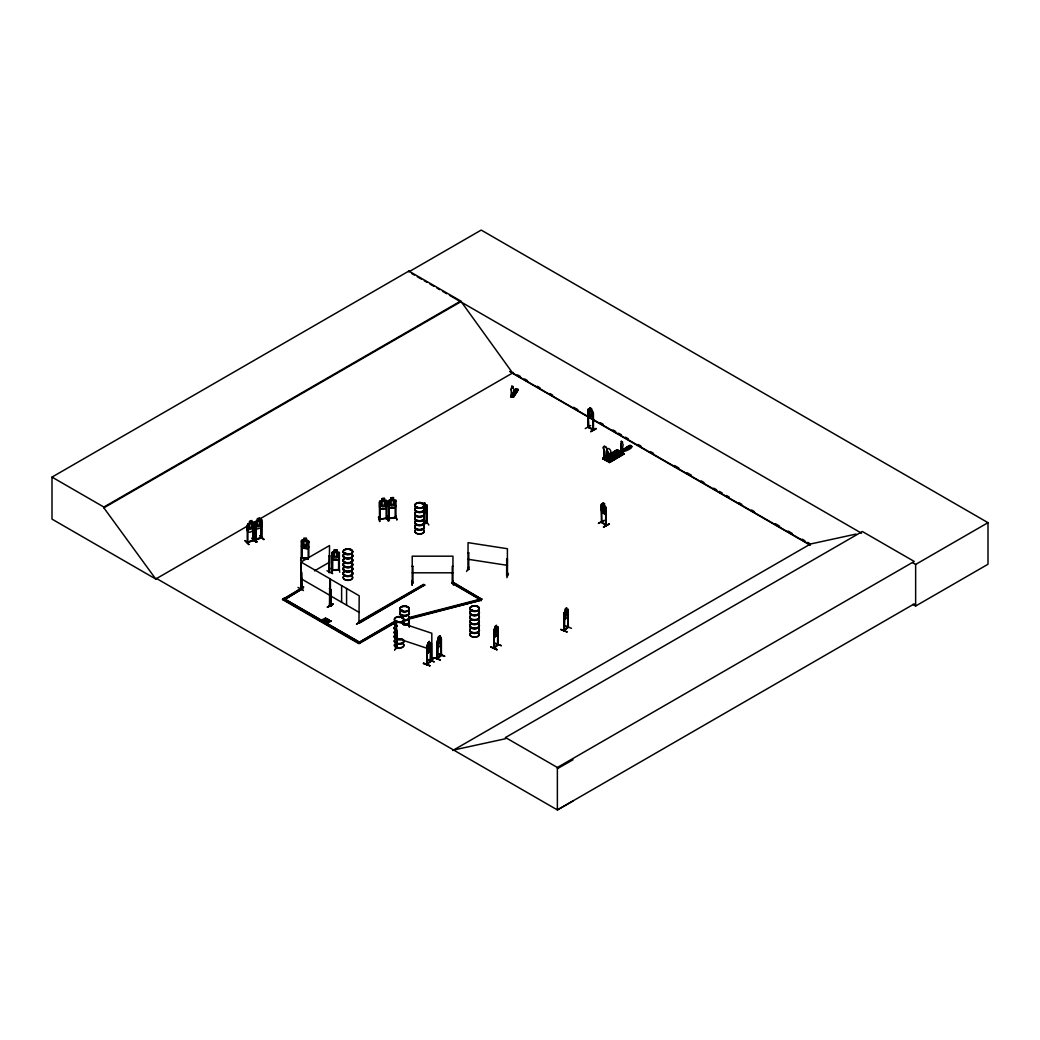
<?xml version="1.0" encoding="UTF-8"?>
<svg xmlns="http://www.w3.org/2000/svg" width="1040" height="1040" viewBox="0 0 1040 1040"><rect width="100%" height="100%" fill="white"/><g stroke="black" fill="none" stroke-linecap="round" stroke-linejoin="round"><path stroke-width="1.5" d="M396.695 647.491L397.332 648.323L396.669 631.475L396.461 648.232L397.215 648.258M431.886 659.412L431.145 659.165M431.431 659.672L431.34 643.032L431.275 659.646L432.016 659.854L431.145 659.334M605.111 457.431L604.123 457.847L603.85 449.475A2.548 1.482 59.5 0 1 603.85 446.537A2.548 1.482 59.5 0 1 606.424 447.993A2.548 1.482 59.5 0 1 606.424 450.931L606.047 458.731L603.98 457.496L604.89 456.859M604.201 457.873L603.967 449.41A2.548 1.482 59.5 0 1 603.967 446.472A2.548 1.482 59.5 0 1 606.541 447.928A2.548 1.482 59.5 0 1 606.541 450.866L606.164 458.666L603.915 456.95L603.785 458.848M609.947 460.85L610.324 453.05A2.548 1.482 59.5 0 0 610.324 450.112A2.548 1.482 59.5 0 0 607.75 448.656A2.548 1.482 59.5 0 0 607.75 451.607L608.153 459.953L609.011 459.459L608.413 461.5L608.712 459.654M622.453 451.204L622.778 445.952A1.703 0.988 59.5 0 0 622.531 443.625L622.44 441.74M513.24 395.941L513.565 390.676A1.703 1.3 33.2 0 0 513.24 388.414L513.123 386.555M604.37 457.769L604.305 456.573L604.63 459.316L605.046 457.158M608.621 459.68L607.75 459.693L608.92 459.212M621.335 441.285L621.244 442.988A1.703 0.988 59.5 0 0 621.062 444.99L621.322 450.723M630.162 445.757L620.399 451.399L620.308 450.437L621.283 449.865L621.543 450.541M512.291 395.122L511.979 395.772L512.265 395.109M511.719 395.33L512.304 395.59M441.181 642.876L440.765 645.294L437.554 648.141L437.06 646.438M567.528 617.11L568.048 614.757M567.983 614.731L567.632 617.175L564.356 619.996L563.888 612.885L568.009 609.349M427.362 663.663L426.647 663.884L431.002 660.959L426.933 664.625L427.323 646.009L428.077 642.707L429.39 641.459L429.39 643.513M431.067 660.946L430.365 661.245L430.781 644.241L431.015 660.985M437.138 658.814L441.09 654.654M498.16 644.709L497.471 645.034L497.9 628.03L498.134 644.813L494.039 648.375L494.195 631.319L494 648.414L494.429 629.798L495.066 626.431L496.509 625.248L497.068 631.28L495.118 634.647L494.429 633.62M564.59 630.552L564.616 612.261L565.253 608.907L566.683 607.711L567.255 613.743L565.305 617.11L564.616 616.083M568.36 627.237L564.226 630.877L564.226 614.198M613.522 454.181L612.482 453.414L612.105 454.415M616.72 456.547L615.667 455.962L617.084 455.897M616.707 455.598L617.227 455.832M626.314 448.188L627.432 447.98L626.483 447.954M423.345 663.572L429.975 665.782L423.553 663.065M423.54 663.351L429.936 665.756M440.375 659.828L433.966 657.683M440.362 660.127L433.94 657.748M490.685 646.815L496.86 649.727M497.055 649.545L490.659 646.854L496.86 649.779M560.807 629.642L567.281 632.034L560.846 629.317M345.124 553.072C346.502 554.281 344.565 552.877 345.254 553.033M350.948 550.121L350.311 550.381M416.793 506.844L417.729 507.169M421.928 503.984L424.827 503.022L424.827 505.076L427.167 505.271L427.011 523.185M422.513 503.841L422.409 503.88M395.98 621.335L396.5 620.659M395.928 621.049L396.981 621.127L396.253 620.75M401.284 610.636L402.025 610.376M402.025 610.207L402.74 610.753L401.908 610.181M401.778 617.721L401.739 618.254M407.55 607.529L407.459 607.334M471.315 610.272L472.576 609.973L472.056 610.376M471.731 610.259L472.693 610.493L472.056 609.908M426.413 506.636L426.439 523.315L426.322 506.493L427.063 506.506L426.322 506.493M610.324 453.05L609.843 460.928L608.374 459.615M621.088 450.632C622.232 449.098 621.166 453.635 621.582 450.424L620.932 450.164M621.595 450.203L621.309 450.736M297.999 587.418L303.472 590.551M247.871 542.477L247.923 525.798L247.195 525.863L247.26 542.646L253.11 539.864L253.877 540.449L253.799 522.613L248.053 523.783C246.038 527.826 246.675 535.886 253.175 530.387L253.916 522.6L253.084 522.171M261.768 537.251L260.91 537.316L261.534 537.082M261.82 525.46L261.079 527.748L255.944 529.412L255.307 527.631M261.079 527.748L261.781 525.421M607.971 459.472L610.831 461.383L610.61 460.187L609.141 461.916L606.632 459.628L606.931 461.149M601.393 509.782L601.822 512.2L605.644 514.774L606.151 513.071M605.644 514.774L606.203 513.123M592.683 419.588L593.229 417.859M426.283 512.889L427.063 510.731M427.167 510.77L426.361 512.98L423.592 513.552M308.841 546.858L307.983 548.834L302.224 548.132L301.561 545.961M301.561 540.514L301.496 558.402L301.483 540.475L303.992 540.098L302.77 540.696L302.77 544.518L303.992 546.299L306.28 546.585L307.515 545.103L306.384 538.291L303.914 538.044L303.992 548.353M306.371 540.384L308.841 541.359L308.815 557.765M308.737 541.424L307.97 540.54M302.237 541.671L301.509 541.736L302.237 541.671L302.263 558.025M302.263 555.776L300.599 560.339M300.651 560.43L302.211 556.036L300.651 560.092M302.198 557.882L301.509 557.583M308.191 542.412L308.867 542.503L308.191 542.412L308.204 559.247M245.219 540.644L249.015 544.479M253.123 538.005L257.01 541.866L253.097 538.031M386.126 508.573L386.958 500.929L386.087 500.279L380.315 500.799L379.548 501.657L379.548 507.143L380.302 509.106L386.126 508.573L380.354 508.989L379.613 507.078M388.557 506.324L389.324 508.287L395.135 507.767L395.98 505.648M324.792 621.075L325.351 619.372L327.652 619.086L325.351 619.372M327.873 622.843L329.368 620.074L328.393 621.504L326.053 621.452L328.393 621.153M328.302 623.103L328.926 621.114L331.149 621.101L328.861 621.751M327.652 619.424L325.429 619.437L325.429 617.799L324.363 620.828M328.393 621.504L328.939 619.827M338.585 553.436L339.287 553.566L338.585 553.436L338.611 570.258L338.572 569.426L339.326 570.219L339.378 552.305L332.683 551.915L331.89 552.734L332.657 560.222L338.52 559.923L339.378 557.843M426.595 646.633L427.141 645.502L426.66 664.534L431.067 660.335L430.365 660.647M494.26 629.291L493.701 630.422L494.182 629.265M325.429 619.437L325.858 618.046M468.741 552.851L468 552.89L468.741 552.851L468.715 569.465M466.583 571.506L468.871 566.982M468 569.53L468.052 568.737L468.819 569.491L467.935 569.543L468.065 542.646L507.416 548.73L507.338 575.653L507.416 558.831L506.688 558.883L506.662 575.549L507.325 575.627M507.403 575.445L506.727 575.328M506.61 575.068L507.494 574.873M506.896 577.707L508.43 573.417M621.257 441.324L622.427 441.987M585.247 428.571L590.681 425.555M607.672 459.719L608.348 459.81M387.738 516.373L388.986 520.78L387.816 516.074M301.21 572L301.912 589.082L301.119 588.9L301.171 562.146L329.979 578.773L329.979 604.903M301.353 588.12L300.664 588.341L301.925 588.445L282.542 599.56L301.6 588.042L302.653 588.64L286.026 598.754M331.357 568.243L332.072 572.689L331.422 567.944M329.42 605.215L330.746 605.696L329.706 605.111M330.161 588.77L329.485 588.601L330.161 588.77L330.135 605.982L330.954 606.164L330.876 589.524L330.2 589.355L330.876 589.524M358.813 621.621L358.475 622.362L359.203 621.881M330.473 605.891L330.395 579.137L359.19 595.764L358.969 622.622M588.315 426.881L588.692 426.777M588.679 427.414L588.133 410.462L588.484 427.518L588.172 426.491M593.294 430.287L592.67 411.32M591.396 408.681L592.293 411.931L592.293 415.74L591.396 416.871L589.745 415.922L588.861 413.764L588.861 409.942L589.745 409.773L589.745 407.589L591.526 408.616L591.461 410.696L592.644 411.385L587.912 409.383L587.873 427.193L593.489 430.157L593.424 413.517L592.748 413.348L593.424 413.517M394.576 649.987L397.423 647.088M437.749 644.202L438.425 645.229L440.388 641.849L439.751 635.804L438.386 637.013L437.749 640.38L437.749 658.671L437.138 658.203M301.353 588.731L300.716 562.172L329.524 545.545L329.264 572.065M427.128 522.509L426.244 522.535L426.959 522.379M423.566 523.9L427.128 523.12M424.749 511.29L425.919 509.405L424.827 503.022M379.47 518.7L380.25 518.973M380.211 519.259C390.351 516.789 385.723 519.298 386.139 518.908L386.152 502.086L386.88 502.177L386.152 502.086M395.967 517.985C394.55 516.438 395.408 517.881 388.453 518.089M395.083 517.92L395.928 517.842L395.967 500.11L389.337 499.993L388.557 500.838L388.596 518.7C389.883 519.025 387.335 517.192 389.259 518.167M511.277 390.234L511.316 390.182A1.703 1.3 33.2 0 1 511.641 388.076L511.875 386.139M513.201 386.984L513.24 388.414M511.082 396.708L511.316 390.182M510.705 396.63L515.762 388.908L518.336 389.766L513.448 397.228L510.744 396.656L515.762 388.908M513.461 392.977L516.23 389.155L511.173 396.734M512.655 397.072L517.686 389.467L518.31 389.779M515.619 389.207L518.154 389.571L512.629 397.046M518.154 389.428L513.097 396.838M513.409 397.215L518.18 389.649M494.403 648.089L494.234 647.309M493.753 630.409L493.779 648.323L498.186 644.124L497.471 644.436M498.108 644.8L493.818 647.686M564.018 630.695L568.36 626.587L567.684 626.795M564.59 629.941L563.94 630.136L567.879 626.977M567.71 627.406L567.983 609.245L567.957 627.549M568.295 627.263L568.074 610.493L567.658 627.497M617.227 456.313L615.901 456.599L615.888 455.741M601.835 522.509L601.588 521.456L601.38 522.262L606.19 525.564L606.203 507.624L604.526 505.83L605.28 510.913L604.474 511.992L602.186 508.768L602.186 504.946L602.979 504.816M601.341 522.158L606.424 524.836M345.787 553.319L344.799 553.527M416.572 506.701L417.651 507.273M247.481 524.784L248.053 523.783M332.449 569.972L331.734 569.803L339.365 569.582M331.734 570.414L339.365 570.193M412.139 582.465L412.984 582.465L412.139 582.309M453.037 582.465L452.205 583.102L452.959 582.309M379.548 501.657L380.367 500.916M389.389 500.097L388.635 506.311M397.475 646.841L394.641 649.714M397.202 648.024L396.773 647.478M431.262 659.23L432.016 659.282M430.118 661.83L433.875 657.709L430.417 661.947M331.968 552.76L332.722 552.032M380.211 518.648L379.431 519.506L386.88 518.206M388.453 518.518L395.889 517.998M428.233 642.811L429.052 642.083L428.233 643.5M427.089 645.528L430.69 642.993L430.625 661.336L430.69 642.993M427.167 645.554L428.025 642.681M429.325 641.433L429.351 643.617L430.326 642.681M439.816 635.83L438.425 637.039L438.451 639.093M427.089 647.53L426.972 664.573L426.933 647.946M438.659 637.182L439.478 636.454L438.659 637.858M437.502 641.901L437.359 658.983L441.493 655.304L441.207 638.612L440.791 655.616L441.181 637.39M441.129 655.629L441.428 638.69M427.947 659.451L434.369 661.869L427.765 659.568M438.373 653.809L444.626 656.357M438.386 653.835L444.574 656.097M437.359 658.385L441.168 655.239M494.208 629.317L497.822 626.886M494.169 637.533L497.419 634.673L497.874 632.294L497.38 634.686L494.247 637.559L493.779 635.947M495.053 643.24L501.254 645.528M565.24 625.703L571.441 628.329M247.871 541.866C241.852 543.946 265.642 536.588 247.416 542.62M331.812 569.803L331.916 570.583M332.501 570.336L332.501 553.748L331.812 553.774L331.76 570.557L332.579 570.375M338.52 570.232L339.183 569.998M611.962 453.817L613.119 453.635M613.444 454.129L612.287 454.311M601.38 509.847L601.328 504.335L602.927 504.712M253.149 537.719L257.01 541.866M248.742 544.583L244.946 540.748M412.217 582.309L412.971 583.089L412.906 566.28L412.217 566.293L412.906 566.28M412.139 582.92L412.971 582.491M452.348 583.102L453.037 582.92M437.411 658.97L437.359 642.317M301.483 558.207L308.113 559.039M514.748 392.431L515.385 391.911M468.741 569.036L467.935 568.932M507.429 575.016L506.844 574.73M602.68 458.718L604.305 456.573M620.022 451.321L617.292 449.787L602.836 458.64L605.774 460.434L620.256 451.893C620.321 453.401 637.39 447.486 629.954 445.328C626.886 446.29 633.828 448.032 628.966 445.9M603.382 458.978L618.046 450.658L602.823 458.536M603.148 458.965L617.825 450.294M602.615 458.666L617.292 449.995L620.022 451.542L604.825 459.901L605.748 460.434M619.359 451.412L604.89 459.953M606.45 460.902L608.543 459.615M623.675 453.895L621.088 451.971L624.039 454.077L609.505 462.592L606.632 460.72M631.436 446.381L621.634 452.088L631.774 446.355M631.28 446.381L629.954 445.471L605.215 460.135M610.35 458.523L621.088 452.179L621.829 452.855L607.321 461.396M621.985 452.27L623.103 450.892L623.103 451.607L621.244 450.515L621.062 444.99M608.855 462.098L610.831 460.304M607.75 451.607L607.802 459.914M607.035 459.199L606.827 458.003L605.358 459.732L603.057 458.432L604.526 456.703M610.61 453.726C618.657 457.262 606.71 454.155 612.079 452.855L614.809 454.623L612.079 452.855M613.379 452.088C621.426 455.624 609.479 452.53 614.848 451.23L617.578 452.985L614.848 451.23M615.836 450.645C623.87 454.181 611.936 451.074 617.292 449.787M620.035 451.529L605.358 460.2L607.035 458.12M620.308 450.437L621.283 449.865M625.482 447.954C630.344 450.086 623.402 448.344 626.457 447.382L628.29 448.409M627.341 447.018L628.316 446.29L630.136 447.46L628.316 446.29M605.722 460.408L620.217 451.906M614.393 455.91C622.44 459.446 610.493 456.339 615.862 455.052L618.592 456.807L615.862 455.052M617.175 454.285C625.209 457.808 613.275 454.714 618.644 453.414L621.361 454.961M619.619 452.829C627.666 456.365 615.719 453.271 621.088 451.971M621.634 452.075L631.423 446.29M606.827 461.097L621.257 452.556M608.608 462.085L623.298 453.414M609.388 462.397L623.818 453.505M609.024 462.332L623.831 453.713M609.206 462.436L623.831 453.83M329.316 572.663L329.524 555.646L329.446 572.299M329.719 555.763L329.043 555.932M301.821 589.004L301.847 572.416M326.963 570.752L332.67 573.651M298.22 590.187L303.589 587.054M298.454 590.278L303.615 587.015M327.483 606.996L333.112 604.071L327.743 607.23M333.086 604.032L327.249 607.295L332.618 604.162M330.941 606.19L330.694 589.628M358.462 622.297L359.203 622.479M362.115 621.14L356.473 624.156L361.92 621.023M497.783 645.086L497.796 626.782L497.848 645.073M572.975 801.008L557.375 809.926L156.598 578.526L155.818 579.059L52 519.116L52 477.1L408.85 271.076L460.733 301.028L512.603 372.983L509.795 371.371L809.64 544.479M52 477.1L103.87 507.052L460.733 301.028M156.598 578.526L155.753 579.007L103.87 507.832L460.733 301.808L861.523 533.195M155.753 579.007L248.053 525.72M253.682 522.47L513.448 372.502M588.536 408.941L589.81 409.747M587.912 409.383L588.354 427.466M314.444 570.895L329.524 562.172M587.912 414.869L588.458 417.222L810.342 545.233M588.458 417.222L588.029 414.856M302.653 588.64L284.648 599.56M588.484 427.089L593.489 429.546L588.25 427.089M590.681 431.444L596.115 428.376M590.733 431.769L596.362 428.792M424.684 584.935L423.644 584.324L358.826 621.751L359.879 622.349L424.684 584.935L359.879 622.869L358.826 622.271L423.644 584.844L424.684 585.455M479.336 599.079L451.906 583.245L452.959 582.114L481.767 599.274L409.006 618.124M451.906 583.245L452.959 582.634L481.767 599.274M394.992 621.166L358.982 642.473L394.992 621.686M282.542 599.04L358.982 643.175L394.654 622.57M282.542 599.56L358.982 643.695L394.654 623.09M409.006 617.604L481.767 598.754M452.79 750.503L810.485 543.998L856.063 534.079M505.505 737.529L862.355 531.505L914.238 561.444L557.375 767.481L505.505 737.529L505.505 738.738L453.622 750.022M912.873 562.848L915.642 564.447L988 522.678L988 564.252L915.642 606.021L912.834 604.396M914.238 603.889L557.375 809.926L557.375 767.481M557.375 768.69L572.975 759.772M253.123 539.89L253.773 539.929M261.599 537.667L255.021 539.864L255.099 523.224L255.827 523.159L255.892 539.344M601.328 504.335L601.406 522.249M601.835 503.958L606.138 507.663L606.034 525.525M604.526 503.776L604.474 514.046M602.03 505.778L601.393 505.57L601.887 522.535L601.627 521.495M605.709 508.586L605.696 525.291L605.917 508.495M598.429 523.419L604.396 520.364L598.494 523.172M603.616 527.111L609.284 523.822L603.616 527.072M613.132 454.48L613.301 453.544M511.836 386.191L513.097 386.607M512.486 395.356L512.447 396.695L511.771 395.252M308.282 558.428L301.444 557.778M378.391 517.231L379.964 521.248M387.764 516.087L388.934 520.468M379.574 521.599L378.794 516.893M388.583 520.78L387.426 516.412M329.524 571.675L328.991 572.598M411.697 580.762L412.139 584.857M412.074 580.45L412.165 585.195L411.684 580.788M564.226 630.266L564.382 613.782M257.517 520.702L257.439 518.609L259.649 517.92L260.663 524.199L259.584 526.201L257.556 526.877L256.464 525.603L257.556 518.687M261.053 519.506L255.307 522.145L255.203 540.033L261.781 537.81L261.781 519.922L261.014 519.467L261.82 519.974M253.071 523.9L253.175 540.709L253.669 523.705M260.975 521.274L261.079 538.07L260.975 521.274L261.703 521.209L261.534 537.693M252.265 538.343L256.087 542.165L251.94 538.135M263.679 539.578L260.169 535.717M255.697 539.058L255.034 539.279L261.04 537.628M259.896 535.756L263.991 539.526L260.13 535.678M608.192 459.94L607.581 459.212L607.581 461.032M409.604 618.384L481.312 600.145L409.604 618.904M396.019 621.244L396.968 621.4M396.994 621.491L396.097 621.426M247.793 541.684L247.988 542.399M426.114 520.897L428.844 525.018M423.475 523.328L426.335 522.86L423.566 523.471M423.475 523.757L426.959 522.99L426.959 506.363M380.211 519.454L380.133 502.632L379.444 502.697L379.509 519.493M301.262 588.601L301.899 589.017M329.615 604.487L330.031 605.54M325.429 619.086L327.652 619.086M322.556 619.437L324.883 619.125L322.556 619.775M326.053 621.452L331.149 621.452M326.053 621.803L328.315 621.79M328.861 621.4L331.149 621.101M412.178 582.881L412.828 582.894M382.005 498.602L384.488 498.381L384.41 500.552L385.645 501.124L385.645 504.933L384.41 506.688L382.096 506.896L380.861 505.375L380.861 501.553L382.096 500.76L382.005 498.602L384.501 498.433M391.014 497.783L393.497 497.562L393.432 499.733L394.667 500.305L394.667 504.127L393.432 505.869L391.118 506.077L389.883 504.556L389.883 500.734L391.118 499.941L391.014 497.783L393.51 497.614M389.142 501.826L388.453 501.878L389.181 501.969L389.116 518.661M395.161 501.28L395.889 501.371L395.161 501.28L395.213 518.102M379.483 502.853L380.133 502.632M395.07 507.65L389.376 508.17L388.622 506.259M386.763 516.516L387.907 520.832M395.772 515.697L396.955 520.052L395.746 515.658M345.254 552.903L345.917 553.098M334.386 551.876L334.386 549.783L336.882 549.705L336.882 551.759M334.477 549.9L336.804 549.783L336.804 551.824L338.052 552.448L338.052 556.27L336.804 557.96L334.477 558.077L333.229 556.504L334.386 549.783M332.527 553.891L331.812 553.774M332.657 560.222L338.52 559.923M339.742 572.221L339.079 567.58M452.192 583.076L452.27 566.293L452.959 566.293M453.115 580.749L453.479 585.169M412.217 572.806L452.959 572.806M468.169 569.348L468.806 569.465M452.933 582.907L452.959 556.179L412.217 556.179L412.243 583.089M429.273 643.591L429.962 643.669L429.962 647.491L429.273 649.727L427.999 650.858L427.323 649.831M302.276 539.955L307.944 540.605M303.992 540.852L306.28 541.125M303.992 544.674L306.28 544.947M301.444 558.376L306.618 559M515.151 391.937L514.748 392.548M506.688 558.883L507.351 558.987M468.065 559.273L507.416 565.357M301.522 557.778L308.061 558.584M396.539 638.131L427.206 648.349M301.548 588.549L302.653 589.16M563.966 612.911L563.966 630.786M563.966 618.41L564.356 619.996M494.871 643.357L501.306 645.775M438.152 653.692L444.561 656.097M426.634 652.08L427.128 653.77L430.235 650.858L427.128 653.77L426.66 652.158M396.578 648.271L396.539 621.491L431.808 633.256L431.886 660.01L431.73 659.386M627.341 446.875L629.161 447.902M516.386 389.376L510.887 396.578M620.451 451.1L621.985 451.971M608.829 459.589L607.711 459.134L607.711 460.954M603.785 457.028L604.734 457.496M988 522.678L481.208 230.074L408.85 271.856L408.85 271.076M411.658 273.468L414.466 275.093M417.261 276.705L421.473 279.136M424.281 280.761L427.076 282.373M429.884 283.998L434.096 286.429M436.891 288.041L439.699 289.666M442.507 291.278L446.706 293.709M449.514 295.321L459.329 300.989M517.647 374.933L520.455 376.545M524.654 378.976L527.449 380.588M537.264 386.256L540.059 387.868M549.874 393.536L552.669 395.148M573.69 407.29L577.889 409.708M600.314 422.656L603.109 424.268M612.924 429.936L615.719 431.548M618.527 433.173L621.335 434.785M625.534 437.216L628.329 438.828M638.144 444.496L640.939 446.108M650.754 451.776L653.549 453.388M674.57 465.53L678.782 467.948M687.18 472.81L691.392 475.228M701.194 480.896L704.002 482.521M713.804 488.176L716.612 489.801M719.407 491.413L722.215 493.025M726.414 495.456L729.222 497.081M739.024 502.736L741.832 504.361M751.634 510.016L754.442 511.641M775.45 523.77L779.662 526.201M788.06 531.05L792.272 533.481M802.074 539.136L804.882 540.761M807.677 542.373L810.485 543.998M512.681 373.373L587.093 416.338M451.906 582.725L481.312 600.145M301.171 578.773L329.979 595.4M330.395 595.764L359.19 612.404M426.283 504.764L427.167 505.271M604.591 503.75L602.927 502.671L602.979 513.006M602.979 505.505L604.474 506.545M602.979 509.314L604.474 510.354M386.1 500.331L386.893 501.007L386.815 518.869M441.142 637.455L437.021 640.991L437.086 658.905M329.485 605.254L329.68 588.484M592.748 430.001L592.93 413.231M255.697 523.029L255.827 539.799M251.706 522.561L251.706 520.52L249.535 521.235L248.56 528.242L249.652 529.516L251.68 528.84L252.759 526.838L252.759 523.016L251.68 522.704L251.641 520.611M247.403 530.27L248.079 532.077M608.374 459.758L608.101 458.77L608.101 459.849M609.297 524.095L603.395 526.89M481.312 600.665L480.714 599.352M331.968 558.155L332.722 560.144M301.483 545.961L302.224 548.132M915.642 564.447L915.642 606.021M621.023 450.112L620.932 451.373M610.61 460.187L610.61 461.058M606.827 458.003L606.827 458.861M517.322 390.689L514.943 390.312M516.828 391.443L514.449 391.079M513.591 396.084L511.394 395.746L511.394 395.018M506.753 558.74L506.74 575.575M439.751 635.804L439.699 637.962M424.749 505.843L424.749 509.665M346.58 588.484L346.58 605.124M341.627 585.624L341.627 602.264M332.501 553.748L332.449 570.57M306.28 538.395L306.28 548.626M255.385 522.158L255.385 527.605M103.87 507.052L103.87 507.832M478.764 615.966A4.836 2.795 0 0 1 474.578 620.152A4.836 2.795 0 0 1 470.392 615.966M478.712 616.252A4.771 2.756 0 0 1 474.578 620.386A4.771 2.756 0 0 1 470.457 616.252M478.686 619.853A4.732 2.73 0 0 1 474.578 623.948A4.732 2.73 0 0 1 470.483 619.853M478.712 620.1A4.771 2.756 0 0 1 474.578 624.234A4.771 2.756 0 0 1 470.457 620.1M478.764 611.377A4.836 2.795 0 0 1 474.578 615.563A4.836 2.795 0 0 1 470.392 611.377M478.699 615.485A4.758 2.743 0 0 1 474.578 619.606A4.758 2.743 0 0 1 470.47 615.485M478.699 611.676A4.758 2.743 0 0 1 474.578 615.784A4.758 2.743 0 0 1 470.47 611.676M478.764 611.143A4.836 2.795 0 0 1 474.578 615.329A4.836 2.795 0 0 1 470.392 611.143M478.712 610.896A4.771 2.756 0 0 1 474.578 615.03A4.771 2.756 0 0 1 470.457 610.896M478.764 629.057A4.836 2.795 0 0 1 474.578 633.23A4.836 2.795 0 0 1 470.392 629.057M478.712 629.343A4.771 2.756 0 0 1 474.578 633.464A4.771 2.756 0 0 1 470.457 629.343M478.686 632.918A4.745 2.743 0 0 1 474.578 637.026A4.745 2.743 0 0 1 470.47 632.918M478.686 620.529A4.732 2.73 0 0 1 474.578 624.637A4.732 2.73 0 0 1 470.483 620.529M478.712 633.178A4.771 2.756 0 0 1 474.578 637.312A4.771 2.756 0 0 1 470.457 633.178M478.712 620.282A4.771 2.756 0 0 1 474.578 624.403A4.771 2.756 0 0 1 470.444 620.282M478.764 624.468A4.836 2.795 0 0 1 474.578 628.641A4.836 2.795 0 0 1 470.392 624.468M478.699 628.576A4.758 2.743 0 0 1 474.578 632.684A4.758 2.743 0 0 1 470.47 628.576M478.699 624.754A4.758 2.743 0 0 1 474.578 628.862A4.758 2.743 0 0 1 470.47 624.754M478.764 628.81A4.836 2.795 0 0 1 474.578 632.996A4.836 2.795 0 0 1 470.392 628.81M478.764 624.221A4.836 2.795 0 0 1 474.578 628.407A4.836 2.795 0 0 1 470.392 624.221M478.712 623.974A4.771 2.756 0 0 1 474.578 628.108A4.771 2.756 0 0 1 470.457 623.974M423.722 512.525A4.836 2.795 0 0 1 419.536 516.698A4.836 2.795 0 0 1 415.363 512.525M423.657 513.045A4.758 2.743 0 0 1 419.536 517.166A4.758 2.743 0 0 1 415.428 513.045M423.644 516.62A4.745 2.743 0 0 1 419.536 520.728A4.745 2.743 0 0 1 415.428 516.62M423.67 516.724A4.771 2.756 0 0 1 419.536 520.858A4.771 2.756 0 0 1 415.402 516.724M423.722 508.17A4.836 2.795 0 0 1 419.536 512.356A4.836 2.795 0 0 1 415.363 508.17M423.67 512.265A4.771 2.756 0 0 1 419.536 516.399A4.771 2.756 0 0 1 415.415 512.265M423.657 508.456A4.758 2.743 0 0 1 419.536 512.577A4.758 2.743 0 0 1 415.428 508.456M423.722 507.936A4.836 2.795 0 0 1 419.536 512.109A4.836 2.795 0 0 1 415.363 507.936M423.67 507.689A4.771 2.756 0 0 1 419.536 511.81A4.771 2.756 0 0 1 415.415 507.689M423.722 525.837A4.836 2.795 0 0 1 419.536 530.023A4.836 2.795 0 0 1 415.363 525.837M423.657 526.123A4.758 2.743 0 0 1 419.536 530.244A4.758 2.743 0 0 1 415.428 526.123M423.67 529.802A4.771 2.756 0 0 1 419.536 533.936A4.771 2.756 0 0 1 415.402 529.802M423.644 517.322A4.745 2.743 0 0 1 419.536 521.43A4.745 2.743 0 0 1 415.428 517.322M423.67 529.958A4.771 2.756 0 0 1 419.536 534.092A4.771 2.756 0 0 1 415.402 529.958M423.67 517.075A4.771 2.756 0 0 1 419.536 521.209A4.771 2.756 0 0 1 415.402 517.075M423.722 521.248A4.836 2.795 0 0 1 419.536 525.434A4.836 2.795 0 0 1 415.363 521.248M423.67 525.356A4.771 2.756 0 0 1 419.536 529.477A4.771 2.756 0 0 1 415.415 525.356M423.657 521.534A4.758 2.743 0 0 1 419.536 525.655A4.758 2.743 0 0 1 415.428 521.534M423.722 525.603A4.836 2.795 0 0 1 419.536 529.776A4.836 2.795 0 0 1 415.363 525.603M423.722 521.014A4.836 2.795 0 0 1 419.536 525.187A4.836 2.795 0 0 1 415.363 521.014M423.67 520.767A4.771 2.756 0 0 1 419.536 524.888A4.771 2.756 0 0 1 415.415 520.767M352.092 559.091A4.836 2.795 0 0 1 347.919 563.277A4.836 2.795 0 0 1 343.733 559.091M352.027 559.377A4.758 2.743 0 0 1 347.919 563.498A4.758 2.743 0 0 1 343.798 559.377M352.04 563.407A4.771 2.756 0 0 1 347.919 567.541A4.771 2.756 0 0 1 343.785 563.407M352.092 554.502A4.836 2.795 0 0 1 347.919 558.688A4.836 2.795 0 0 1 343.733 554.502M352.04 558.61A4.771 2.756 0 0 1 347.919 562.731A4.771 2.756 0 0 1 343.785 558.61M352.027 554.788A4.758 2.743 0 0 1 347.919 558.909A4.758 2.743 0 0 1 343.798 554.788M352.092 558.857A4.836 2.795 0 0 1 347.919 563.043A4.836 2.795 0 0 1 343.733 558.857M352.092 554.268A4.836 2.795 0 0 1 347.919 558.454A4.836 2.795 0 0 1 343.733 554.268M352.027 554.021A4.758 2.743 0 0 1 347.919 558.142A4.758 2.743 0 0 1 343.798 554.021M352.092 572.169A4.836 2.795 0 0 1 347.919 576.355A4.836 2.795 0 0 1 343.733 572.169M352.027 572.455A4.758 2.743 0 0 1 347.919 576.576A4.758 2.743 0 0 1 343.798 572.455M352.014 576.043A4.732 2.73 0 0 1 347.919 580.151A4.732 2.73 0 0 1 343.811 576.043M352.027 563.654A4.745 2.743 0 0 1 347.919 567.762A4.745 2.743 0 0 1 343.798 563.654M352.04 576.303A4.771 2.756 0 0 1 347.919 580.437A4.771 2.756 0 0 1 343.785 576.303M352.092 567.58A4.836 2.795 0 0 1 347.919 571.766A4.836 2.795 0 0 1 343.733 567.58M352.027 571.688A4.758 2.743 0 0 1 347.919 575.809A4.758 2.743 0 0 1 343.798 571.688M352.04 567.866A4.771 2.756 0 0 1 347.919 572A4.771 2.756 0 0 1 343.785 567.866M352.092 571.935A4.836 2.795 0 0 1 347.919 576.121A4.836 2.795 0 0 1 343.733 571.935M352.092 567.346A4.836 2.795 0 0 1 347.919 571.532A4.836 2.795 0 0 1 343.733 567.346M352.027 567.099A4.758 2.743 0 0 1 347.919 571.22A4.758 2.743 0 0 1 343.798 567.099M409.136 612.69A4.758 2.743 0 0 1 404.547 616.148A4.758 2.743 0 0 1 399.958 612.69M409.136 611.923A4.758 2.743 0 0 1 404.547 615.381A4.758 2.743 0 0 1 399.958 611.923M409.214 616.772A4.836 2.795 0 0 1 403.299 620.191M399.711 617.487A4.836 2.795 0 0 1 399.88 616.772M409.136 616.512A4.758 2.743 0 0 1 403.312 619.879M399.789 617.227A4.758 2.743 0 0 1 399.958 616.512M409.214 612.417A4.836 2.795 0 0 1 404.547 615.927A4.836 2.795 0 0 1 399.88 612.417M409.214 612.183A4.836 2.795 0 0 1 404.547 615.693A4.836 2.795 0 0 1 399.88 612.183M409.136 617.279A4.758 2.743 0 0 1 403.312 620.646M409.123 620.867A4.745 2.743 0 0 1 403.312 624.221M409.214 617.006A4.836 2.795 0 0 1 403.299 620.425M409.149 621.127A4.771 2.756 0 0 1 404.547 624.585M409.136 621.543A4.758 2.743 0 0 1 404.547 625.001M409.136 625.001A4.758 2.743 0 0 1 409.136 626.431M409.149 625.768A4.771 2.756 0 0 1 409.305 626.483M409.214 625.495A4.836 2.795 0 0 1 409.214 626.938M409.214 625.261A4.836 2.795 0 0 1 409.214 626.704M396.773 634.426A4.745 2.743 0 0 1 394.563 631.345M403.273 622.518A4.771 2.756 0 0 1 403.741 624.598M396.76 626.275A4.771 2.756 0 0 1 394.537 623.181M403.273 621.738A4.771 2.756 0 0 1 403.273 624.494M396.76 625.495A4.771 2.756 0 0 1 394.537 622.401M396.76 630.851A4.758 2.743 0 0 1 394.55 627.77M396.721 630.63A4.836 2.795 0 0 1 394.472 627.484M396.721 630.383A4.836 2.795 0 0 1 394.472 627.25M396.76 630.084A4.771 2.756 0 0 1 394.537 626.99M403.325 622.232A4.836 2.795 0 0 1 403.806 624.338M396.721 626.041A4.836 2.795 0 0 1 394.472 622.895M403.325 621.985A4.836 2.795 0 0 1 403.325 624.78M396.721 625.794A4.836 2.795 0 0 1 394.472 622.661M396.773 634.699A4.745 2.743 0 0 1 394.563 631.618M396.773 635.128A4.745 2.743 0 0 1 394.563 632.034M403.26 643.773A4.758 2.743 0 0 1 399.763 647.855A4.758 2.743 0 0 1 394.55 644.423M396.76 634.881A4.771 2.756 0 0 1 394.537 631.787M402.506 638.911A4.758 2.743 0 0 1 396.76 639.34A4.758 2.743 0 0 1 394.55 636.259M400.374 638.859A4.771 2.756 0 0 1 394.537 635.492M403.273 640.185A4.771 2.756 0 0 1 399.763 644.28A4.771 2.756 0 0 1 394.537 640.848M403.325 639.665A4.836 2.795 0 0 1 399.776 643.812A4.836 2.795 0 0 1 394.472 640.328M403.741 640.081A4.758 2.743 0 0 1 399.139 643.526A4.758 2.743 0 0 1 394.55 640.081M401.557 639.119A4.836 2.795 0 0 1 396.201 638.911A4.836 2.795 0 0 1 394.472 635.973M400.387 639.158A4.836 2.795 0 0 1 394.472 635.739M403.273 644.02A4.771 2.756 0 0 1 399.763 648.128A4.771 2.756 0 0 1 394.537 644.683M430.69 648.479L430.339 650.923L430.69 648.479M429.273 644.267L427.999 645.411L427.999 649.22L429.273 648.089L429.273 644.267M439.699 638.638L438.425 639.769L438.425 643.591L439.699 642.46L439.699 638.638M496.158 625.872L495.339 627.289L496.158 625.872M496.392 628.056L495.118 629.187L495.118 633.009L496.392 631.878L496.392 628.056M566.345 608.335L565.526 609.752L566.345 608.335M566.579 610.519L565.305 611.663L565.305 615.472L566.579 614.341L566.579 610.519M251.316 521.118L250.016 522.223L251.316 521.118M259.22 518.479L257.92 519.597L259.22 518.479M251.68 523.38L249.652 524.056L249.652 527.878L251.68 527.202L251.68 523.38M259.584 520.741L257.556 521.417L257.556 525.239L259.584 524.563L259.584 520.741M424.359 503.542L422.955 504.53L424.359 503.542M383.994 498.875L382.512 499.694L383.994 498.875M393.016 498.069L391.534 498.888L393.016 498.069M384.41 501.228L382.096 501.436L382.096 505.258L384.41 505.05L384.41 501.228M393.432 500.422L391.118 500.63L391.118 504.439L393.432 504.231L393.432 500.422M336.388 550.147L334.893 550.901L336.388 550.147M336.804 552.513L334.477 552.63L334.477 556.439L336.804 556.322L336.804 552.513M305.877 538.694L304.408 539.188L305.877 538.694M517.66 390.182L515.268 389.662L517.66 390.182M516.386 392.119L514.007 391.599L516.386 392.119M515.892 392.873L513.513 392.353L515.892 392.873M591.11 408.863L590.044 408.239L591.11 409.539L591.11 408.863M591.396 411.411L589.745 410.462L589.745 414.284L591.396 415.233L591.396 411.411M360.035 642.564L283.595 598.429L360.035 642.564M604.214 503.971L603.252 503.295L604.214 504.647L604.214 503.971M472.199 610.792A4.758 2.743 0 0 0 479.336 608.426A4.758 2.743 0 0 0 472.199 606.047A4.758 2.743 0 0 0 472.199 610.792M472.212 611.182A4.732 2.73 0 0 0 479.31 608.816A4.732 2.73 0 0 0 472.212 606.45A4.732 2.73 0 0 0 472.212 611.182M471.211 610.532A4.771 2.756 0 0 0 479.193 609.297A4.771 2.756 0 0 0 473.343 605.917A4.771 2.756 0 0 0 471.211 610.532M417.157 507.611A4.771 2.756 0 0 0 424.307 505.219A4.771 2.756 0 0 0 417.157 502.84A4.771 2.756 0 0 0 417.157 507.611M417.17 507.962A4.745 2.743 0 0 0 424.281 505.596A4.745 2.743 0 0 0 417.17 503.217A4.745 2.743 0 0 0 417.17 507.962M417.157 507.741A4.771 2.756 0 0 0 424.307 505.362A4.771 2.756 0 0 0 417.157 502.97A4.771 2.756 0 0 0 417.157 507.741M345.54 553.917A4.758 2.743 0 0 0 352.664 551.538A4.758 2.743 0 0 0 345.54 549.159A4.758 2.743 0 0 0 345.54 553.917M347.919 567.073A4.732 2.73 0 0 0 352.014 562.965A4.745 2.743 0 0 1 347.919 567.073A4.732 2.73 0 0 1 343.811 562.965A4.745 2.743 0 0 0 347.919 567.073M345.54 554.32A4.758 2.743 0 0 0 352.664 551.941A4.758 2.743 0 0 0 345.54 549.562A4.758 2.743 0 0 0 345.54 554.32M345.527 554.086A4.771 2.756 0 0 0 352.69 551.707A4.771 2.756 0 0 0 345.527 549.315A4.771 2.756 0 0 0 345.527 554.086M402.168 611.169A4.771 2.756 0 0 0 409.305 608.777A4.771 2.756 0 0 0 402.168 606.398A4.771 2.756 0 0 0 402.168 611.169A4.745 2.743 0 0 0 409.292 608.79A4.745 2.743 0 0 0 402.168 606.424A4.745 2.743 0 0 0 402.168 611.169M402.168 611.559A4.758 2.743 0 0 0 409.305 609.18A4.758 2.743 0 0 0 402.168 606.801A4.758 2.743 0 0 0 402.168 611.559M396.76 621.647A4.758 2.743 0 0 0 403.897 619.268A4.758 2.743 0 0 0 396.76 616.889A4.758 2.743 0 0 0 396.76 621.647M396.76 622.037A4.758 2.743 0 0 0 403.897 619.658A4.758 2.743 0 0 0 396.76 617.279A4.758 2.743 0 0 0 396.76 622.037"/></g></svg>
